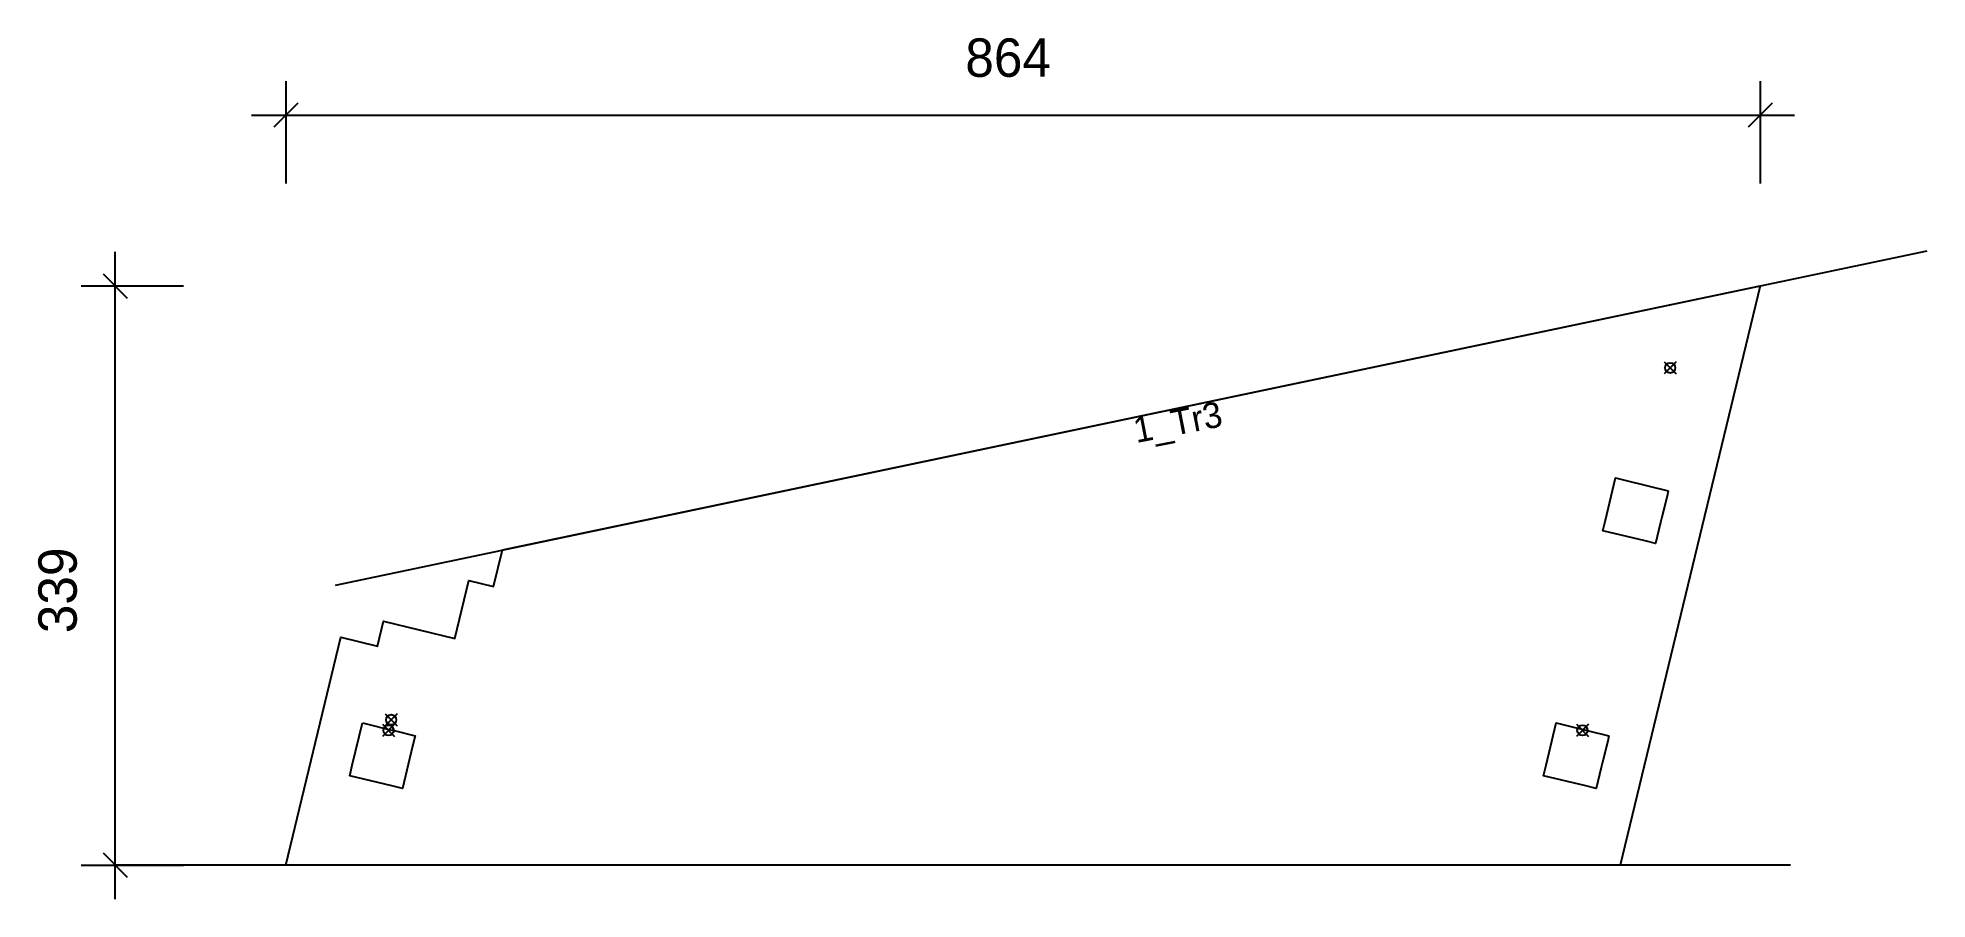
# Model space of a CAD drawing. Header units: millimetres. Extents: x -145 to 962, y -20 to 484.
import ezdxf
from ezdxf.enums import TextEntityAlignment as Align

# ---------------------------------------------------------------- set-up
doc = ezdxf.new("R2010")
doc.units = ezdxf.units.MM
for name, color, linetype in [('CONTOUR', 7, 'CONTINUOUS'), ('CUT_', 7, 'CONTINUOUS'), ('DIMLINES', 7, 'CONTINUOUS'), ('DIMLINESTEXT', 7, 'CONTINUOUS'), ('DRILLINGSOTHER', 7, 'CONTINUOUS'), ('EXTRATREADBACKPROFILELINES', 7, 'CONTINUOUS'), ('EXTRATREADBACKPROFILELINESTEXT', 7, 'CONTINUOUS'), ('EXTRATREADFRONTPROFILELINES', 7, 'CONTINUOUS')]:
    doc.layers.add(name, color=color, linetype=linetype)

msp = doc.modelspace()

# ---------------------------------------------------------------- linework, layer by layer
at = {"layer": 'CONTOUR', "color": 0, "linetype": '0'}
msp.add_lwpolyline([(864.146, 339.123), (781.986, 0), (0, 0), (32.309, 133.358), (53.69, 128.178), (57.222, 142.756), (99.013, 132.631), (107.259, 166.667), (121.837, 163.135), (127.017, 184.517), (864.146, 339.123)], dxfattribs=at)
at = {"layer": 'CUT_', "color": 1, "linetype": '1'}
for points in [[(810.269, 219.199), (809.521, 216.113), (806.531, 203.77), (805.783, 200.684), (802.793, 188.341), (796.621, 189.837), (771.936, 195.817), (773.431, 201.989), (779.411, 226.675), (785.583, 225.179), (810.269, 219.199)], [(44.977, 83.189), (48.063, 82.442), (60.406, 79.452), (63.492, 78.704), (75.835, 75.714), (74.339, 69.542), (68.359, 44.856), (62.187, 46.351), (37.501, 52.332), (38.997, 58.504), (44.977, 83.189)], [(775.506, 75.714), (774.759, 72.628), (771.769, 60.285), (771.021, 57.199), (768.031, 44.856), (761.859, 46.351), (737.173, 52.332), (738.668, 58.504), (744.649, 83.189), (750.821, 81.694), (775.506, 75.714)]]:
    msp.add_lwpolyline(points, dxfattribs=at)
at = {"layer": 'DIMLINES', "color": 0}
for p, q in [((0, 459.123), (0, 399.123)), ((864.146, 459.123), (864.146, 399.123)), ((7.071, 446.194), (-7.071, 432.052)), ((871.217, 446.194), (857.075, 432.052)), ((-20, 439.123), (884.146, 439.123)), ((-100, -20), (-100, 359.123)), ((-107.071, 346.194), (-92.929, 332.052)), ((-120, 339.123), (-60, 339.123)), ((-120, 0), (-60, 0)), ((-107.071, 7.071), (-92.929, -7.071))]:
    msp.add_line(p, q, dxfattribs=at)
at = {"layer": 'DRILLINGSOTHER', "color": 3}
for p, q in [((814.902, 294.689), (807.831, 287.618)), ((807.832, 294.689), (814.901, 287.618)), ((65.301, 88.6), (58.23, 81.528)), ((58.231, 88.6), (65.3, 81.528)), ((63.802, 82.411), (56.731, 75.34)), ((56.732, 82.411), (63.801, 75.34)), ((763.474, 82.411), (756.403, 75.34)), ((756.404, 82.411), (763.473, 75.34))]:
    msp.add_line(p, q, dxfattribs=at)
for centre in [(811.367, 291.153), (60.266, 78.875), (61.766, 85.064), (759.938, 78.875)]:
    msp.add_circle(centre, 3, dxfattribs=at)
at = {"layer": 'EXTRATREADBACKPROFILELINES', "color": 2}
msp.add_line((29.147, 163.989), (962.016, 359.651), dxfattribs=at)
at = {"layer": 'EXTRATREADFRONTPROFILELINES', "color": 2}
msp.add_line((881.986, 0), (-100, 0), dxfattribs=at)

# ---------------------------------------------------------------- texts
at = {"layer": 'DIMLINESTEXT'}
msp.add_text('864', height=22.5, dxfattribs=at).set_placement((398.268, 484.123), align=Align.TOP_LEFT)
msp.add_text('339', height=22.5, rotation=90, dxfattribs=at).set_placement((-145, 135.757), align=Align.TOP_LEFT)
at = {"layer": 'EXTRATREADBACKPROFILELINESTEXT'}
msp.add_text('1_Tr3', height=15, rotation=371, dxfattribs=at).set_placement((495.582, 261.82), align=Align.TOP_LEFT)

doc.saveas('drawing.dxf')
